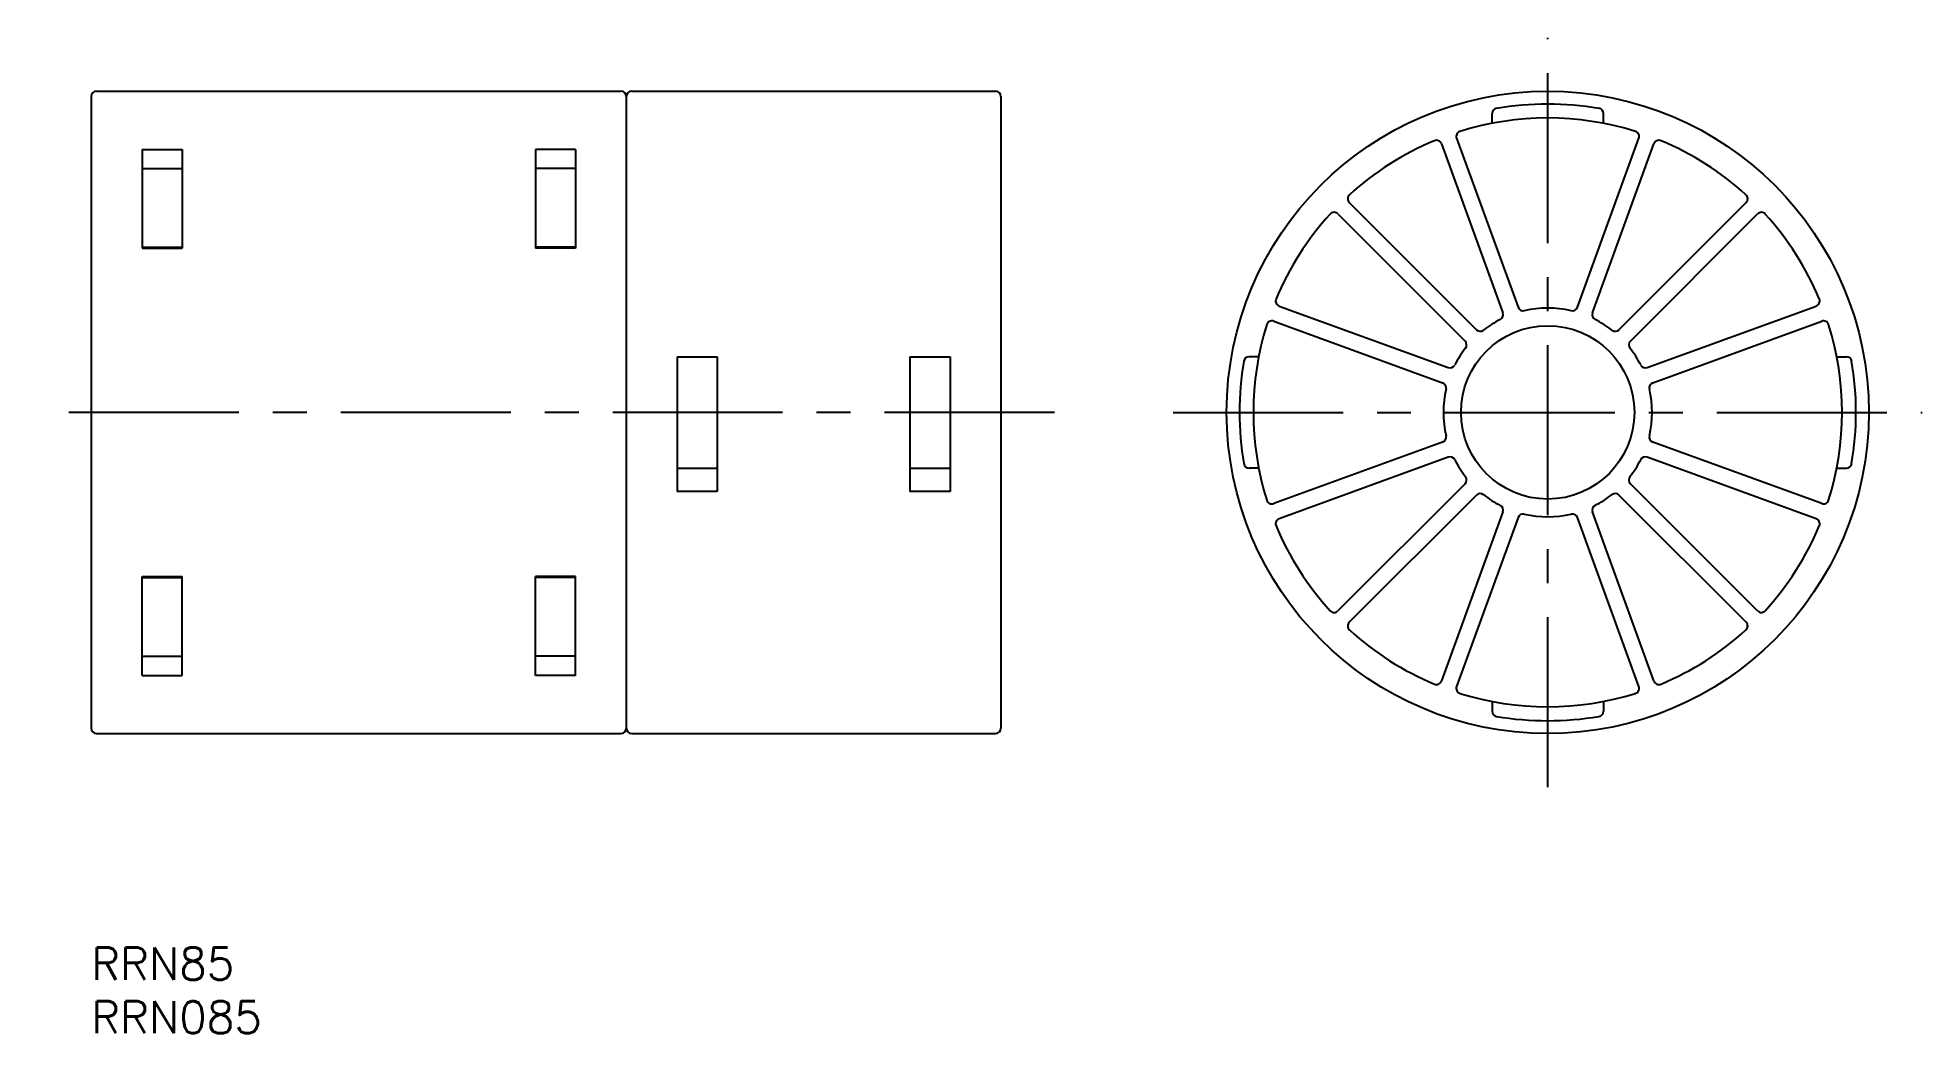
# Model space of a CAD drawing. Extents: x -5 to 171, y -8 to 85.
import ezdxf

# ---------------------------------------------------------------- set-up
doc = ezdxf.new("R2010")
doc.units = 0
doc.header["$LTSCALE"] = 0.5
doc.linetypes.add('CENTER', pattern=[50.8, 31.75, -6.35, 6.35, -6.35])
for name, color, linetype in [('MSM_CENTER', 1, 'CENTER'), ('MSM_CONTINUOUS', 7, 'CONTINUOUS'), ('MSM_PART_NUMBER', 7, 'CONTINUOUS')]:
    doc.layers.add(name, color=color, linetype=linetype)
doc.styles.get("Standard").update_dxf_attribs({"font": 'txt.shx', "height": 3, "bigfont": 'bigfont.shx'})

# ---------------------------------------------------------------- blocks, each defined once
blk = doc.blocks.new('*U1')
at = {"layer": 'MSM_PART_NUMBER'}
blk.add_text('RRN85', height=3, dxfattribs=at).set_placement((0, -3))
blk = doc.blocks.new('*U2')
at = {"layer": 'MSM_PART_NUMBER'}
blk.add_text('RRN085', height=3, dxfattribs=at).set_placement((0, -8))

msp = doc.modelspace()

# ---------------------------------------------------------------- linework, layer by layer
at = {"layer": 'MSM_CENTER'}
for p, q in [((136.09, 15), (136.09, 85)), ((90, 50), (-5, 50)), ((101.09, 50), (171.09, 50))]:
    msp.add_line(p, q, dxfattribs=at)
at = {"layer": 'MSM_CONTINUOUS'}
for p, q in [((0, 79.5), (0, 20.5)), ((0.5, 80), (49.5, 80)), ((50, 79.5), (50, 20.5)), ((50.5, 80), (84.5, 80)), ((85, 79.5), (85, 20.5)), ((130.89, 77), (130.89, 77.91)), ((141.29, 77), (141.29, 77.91)), ((4.75, 74.57), (8.5, 74.57)), ((4.75, 74.57), (4.75, 65.34)), ((8.5, 74.57), (8.5, 65.34)), ((41.5, 74.57), (41.5, 65.34)), ((45.25, 74.57), (41.5, 74.57)), ((45.25, 74.57), (45.25, 65.34)), ((126.16, 75.09), (131.91, 59.3)), ((127.57, 75.6), (133.32, 59.82)), ((138.87, 59.82), (144.61, 75.6)), ((140.28, 59.3), (146.02, 75.09)), ((4.75, 72.77), (8.5, 72.77)), ((45.25, 72.77), (41.5, 72.77)), ((117.55, 69.6), (129.43, 57.72)), ((142.75, 57.72), (154.63, 69.6)), ((116.49, 68.54), (128.37, 56.66)), ((143.81, 56.66), (155.69, 68.54)), ((4.75, 65.42), (8.5, 65.42)), ((4.75, 65.34), (8.5, 65.34)), ((45.25, 65.42), (41.5, 65.42)), ((45.25, 65.34), (41.5, 65.34)), ((111, 59.93), (126.79, 54.18)), ((145.39, 54.18), (161.18, 59.93)), ((110.49, 58.52), (126.27, 52.77)), ((145.91, 52.77), (161.69, 58.52)), ((54.75, 55.2), (54.75, 42.62)), ((54.75, 55.2), (58.5, 55.2)), ((58.5, 55.2), (58.5, 42.62)), ((76.5, 55.2), (76.5, 42.62)), ((76.5, 55.2), (80.25, 55.2)), ((80.25, 55.2), (80.25, 42.62)), ((109.09, 55.2), (108.18, 55.2)), ((163.09, 55.2), (164, 55.2)), ((126.27, 47.23), (110.49, 41.48)), ((126.79, 45.82), (111, 40.07)), ((161.18, 40.07), (145.39, 45.82)), ((161.69, 41.48), (145.91, 47.23)), ((54.75, 44.8), (58.5, 44.8)), ((76.5, 44.8), (80.25, 44.8)), ((109.09, 44.8), (108.18, 44.8)), ((163.09, 44.8), (164, 44.8)), ((58.5, 42.62), (54.75, 42.62)), ((80.25, 42.62), (76.5, 42.62)), ((128.37, 43.34), (116.49, 31.46)), ((129.43, 42.28), (117.55, 30.4)), ((154.63, 30.4), (142.75, 42.28)), ((155.69, 31.46), (143.81, 43.34)), ((131.91, 40.7), (126.16, 24.91)), ((146.02, 24.91), (140.28, 40.7)), ((133.32, 40.18), (127.57, 24.4)), ((144.61, 24.4), (138.87, 40.18)), ((4.75, 34.66), (8.5, 34.66)), ((4.75, 25.43), (4.75, 34.66)), ((4.75, 34.58), (8.5, 34.58)), ((8.5, 25.43), (8.5, 34.66)), ((45.25, 34.66), (41.5, 34.66)), ((41.5, 25.43), (41.5, 34.66)), ((45.25, 34.58), (41.5, 34.58)), ((45.25, 25.43), (45.25, 34.66)), ((4.75, 27.23), (8.5, 27.23)), ((45.25, 27.23), (41.5, 27.23)), ((4.75, 25.43), (8.5, 25.43)), ((45.25, 25.43), (41.5, 25.43)), ((130.89, 23), (130.89, 22.09)), ((141.29, 23), (141.29, 22.09)), ((0.5, 20), (49.5, 20)), ((50.5, 20), (84.5, 20))]:
    msp.add_line(p, q, dxfattribs=at)
for radius in [30, 8.1]:
    msp.add_circle((136.09, 50), radius, dxfattribs=at)
for centre, radius, start, end in [((0.5, 79.5), 0.5, 90, 180), ((49.5, 79.5), 0.5, 0, 90), ((50.5, 79.5), 0.5, 90, 180), ((84.5, 79.5), 0.5, 0, 90), ((136.09, 50), 27.5, 72.6535, 107.3465), ((131.39, 77.91), 0.5, 99.5598, 180), ((136.09, 50), 28.8, 80.4402, 99.5598), ((140.79, 77.91), 0.5, 360, 80.4402), ((128.04, 75.77), 0.5, 107.3465, 200), ((144.14, 75.77), 0.5, 340, 72.6535), ((136.09, 50), 27.5, 112.6535, 132.3465), ((125.69, 74.92), 0.5, 20, 112.6535), ((146.49, 74.92), 0.5, 67.3465, 160), ((136.09, 50), 27.5, 47.6535, 67.3465), ((116.14, 68.19), 0.5, 45, 137.6535), ((117.9, 69.96), 0.5, 132.3465, 225), ((154.28, 69.96), 0.5, 315, 47.6535), ((156.05, 68.19), 0.5, 42.3465, 135), ((136.09, 50), 27.5, 137.6535, 157.3465), ((136.09, 50), 27.5, 22.6535, 42.3465), ((111.17, 60.4), 0.5, 157.3465, 250), ((161.01, 60.4), 0.5, 290, 22.6535), ((136.09, 50), 27.5, 162.6535, 197.3465), ((110.32, 58.05), 0.5, 70, 162.6535), ((136.09, 50), 9.75, 117.0047, 127.9953), ((131.44, 59.13), 0.5, 297.0047, 20), ((133.79, 59.99), 0.5, 200, 282.9953), ((136.09, 50), 9.75, 77.0047, 102.9953), ((138.4, 59.99), 0.5, 257.0047, 340), ((140.74, 59.13), 0.5, 160, 242.9953), ((136.09, 50), 9.75, 52.0047, 62.9953), ((161.86, 58.05), 0.5, 17.3465, 110), ((136.09, 50), 27.5, 342.6535, 17.3465), ((128.01, 56.31), 0.5, 322.0047, 45), ((129.78, 58.08), 0.5, 225, 307.9953), ((142.4, 58.08), 0.5, 232.0047, 315), ((144.17, 56.31), 0.5, 135, 217.9953), ((136.09, 50), 28.8, 170.4402, 189.5598), ((108.18, 54.7), 0.5, 90, 170.4402), ((136.09, 50), 9.75, 142.0047, 152.9953), ((136.09, 50), 9.75, 27.0047, 37.9953), ((164, 54.7), 0.5, 9.5598, 90), ((136.09, 50), 28.8, 350.4402, 9.5598), ((126.96, 54.65), 0.5, 250, 332.9953), ((145.22, 54.65), 0.5, 207.0047, 290), ((126.1, 52.3), 0.5, 347.0047, 70), ((136.09, 50), 9.75, 167.0047, 192.9953), ((146.08, 52.3), 0.5, 110, 192.9953), ((136.09, 50), 9.75, 347.0047, 12.9953), ((126.1, 47.7), 0.5, 290, 12.9953), ((146.08, 47.7), 0.5, 167.0047, 250), ((126.96, 45.35), 0.5, 27.0047, 110), ((145.22, 45.35), 0.5, 70, 152.9953), ((108.18, 45.3), 0.5, 189.5598, 270), ((136.09, 50), 9.75, 207.0047, 217.9953), ((136.09, 50), 9.75, 322.0047, 332.9953), ((164, 45.3), 0.5, 270, 350.4402), ((128.01, 43.69), 0.5, 315, 37.9953), ((129.78, 41.92), 0.5, 52.0047, 135), ((136.09, 50), 9.75, 232.0047, 242.9953), ((136.09, 50), 9.75, 297.0047, 307.9953), ((142.4, 41.92), 0.5, 45, 127.9953), ((144.17, 43.69), 0.5, 142.0047, 225), ((110.32, 41.95), 0.5, 197.3465, 290), ((131.44, 40.87), 0.5, 340, 62.9953), ((133.79, 40.01), 0.5, 77.0047, 160), ((138.4, 40.01), 0.5, 20, 102.9953), ((140.74, 40.87), 0.5, 117.0047, 200), ((161.86, 41.95), 0.5, 250, 342.6535), ((111.17, 39.6), 0.5, 110, 202.6535), ((136.09, 50), 27.5, 202.6535, 222.3465), ((136.09, 50), 9.75, 257.0047, 282.9953), ((136.09, 50), 27.5, 317.6535, 337.3465), ((161.01, 39.6), 0.5, 337.3465, 70), ((116.14, 31.81), 0.5, 222.3465, 315), ((117.9, 30.04), 0.5, 135, 227.6535), ((154.28, 30.04), 0.5, 312.3465, 45), ((156.05, 31.81), 0.5, 225, 317.6535), ((136.09, 50), 27.5, 227.6535, 247.3465), ((136.09, 50), 27.5, 292.6535, 312.3465), ((125.69, 25.08), 0.5, 247.3465, 340), ((146.49, 25.08), 0.5, 200, 292.6535), ((128.04, 24.23), 0.5, 160, 252.6535), ((136.09, 50), 27.5, 252.6535, 287.3465), ((144.14, 24.23), 0.5, 287.3465, 20), ((131.39, 22.09), 0.5, 180, 260.4402), ((136.09, 50), 28.8, 260.4402, 279.5598), ((140.79, 22.09), 0.5, 279.5598, 0), ((0.5, 20.5), 0.5, 180, 270), ((49.5, 20.5), 0.5, 270, 0), ((50.5, 20.5), 0.5, 180, 270), ((84.5, 20.5), 0.5, 270, 0)]:
    msp.add_arc(centre, radius, start, end, dxfattribs=at)

# ---------------------------------------------------------------- block references
for name in ['*U1', '*U2']:
    msp.add_blockref(name, (0, 0), dxfattribs=at)

doc.saveas('drawing.dxf')
